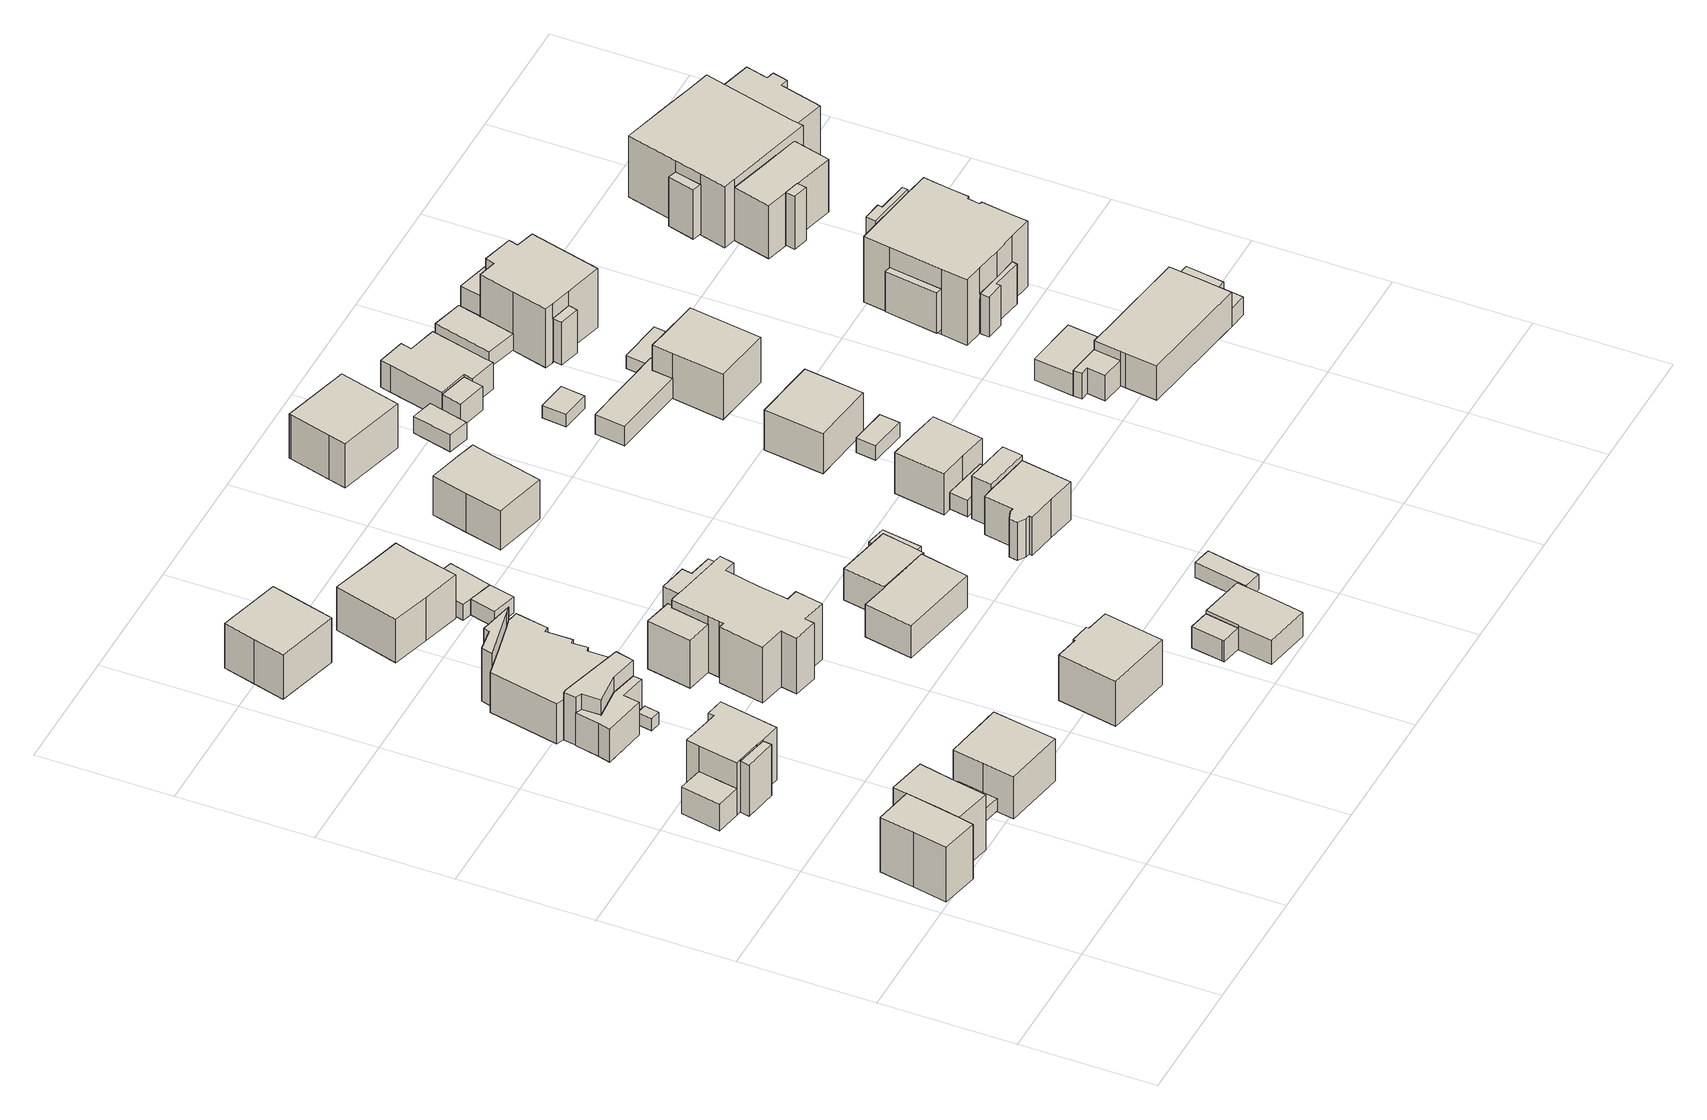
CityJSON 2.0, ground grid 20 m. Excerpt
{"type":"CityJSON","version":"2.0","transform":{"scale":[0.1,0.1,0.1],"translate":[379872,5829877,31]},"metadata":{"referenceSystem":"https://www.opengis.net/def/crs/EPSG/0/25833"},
"CityObjects":{
"building1":{"type":"Building","attributes":{"Gemeindeschluessel":"11000012","BezugspunktDach":"2200","function":"31001_1010","measuredHeight":10.85,"storeysAboveGround":1},"address":[{"country":"Germany","locality":"Berlin","thoroughfareNumber":"34A","thoroughfareName":"Hemmingstedter Weg"}],"geometry":[{"type":"Solid","lod":"1","boundaries":[[[[0,1,2,3,4,5,6]],[[7,8,9,10,11,12,13]],[[7,13,6,5]],[[8,7,5,4]],[[9,8,4,3]],[[10,9,3,2]],[[11,10,2,1]],[[12,11,1,0]],[[13,12,0,6]]]]}]},
"building2":{"type":"Building","attributes":{"Gemeindeschluessel":"11000012","BezugspunktDach":"2200","function":"31001_1010","measuredHeight":10.92,"storeysAboveGround":1},"address":[{"country":"Germany","locality":"Berlin","thoroughfareNumber":"34B","thoroughfareName":"Hemmingstedter Weg"}],"geometry":[{"type":"Solid","lod":"1","boundaries":[[[[14,15,16,17,18,1]],[[19,20,21,22,23,24]],[[19,24,1,18]],[[20,19,18,17]],[[21,20,17,16]],[[22,21,16,15]],[[23,22,15,14]],[[24,23,14,1]]]]}]},
"building3":{"type":"Building","attributes":{"Gemeindeschluessel":"11000012","function":"31001_1010"},"address":[{"country":"Germany","locality":"Berlin","thoroughfareNumber":"35 (1)","thoroughfareName":"Hemmingstedter Weg"}],"children":["building3-1","building3-2","building3-3"]},
"building3-1":{"type":"BuildingPart","attributes":{"BezugspunktDach":"2200","measuredHeight":11.19,"storeysAboveGround":2},"parents":["building3"],"geometry":[{"type":"MultiSurface","lod":"1","boundaries":[[[25,26,27,28,29,30,31,32,33,34,35]],[[36,37,38,39,40,41,42,43,44,45,46]],[[47,48,49,35,34]],[[37,36,34,33]],[[38,37,33,32]],[[39,38,32,31]],[[40,39,31,30]],[[41,40,30,29]],[[42,41,29,28]],[[43,42,28,27]],[[50,51,27,26]],[[43,52,43,44]],[[53,50,44,45,44,26,25]],[[46,45,25,35]],[[36,54,48,47]],[[54,55,46,49,48]],[[44,43,52,51,50]],[[45,44,50,53]]]}]},
"building3-2":{"type":"BuildingPart","attributes":{"BezugspunktDach":"2200","measuredHeight":5.73,"storeysAboveGround":2},"parents":["building3"],"geometry":[{"type":"Solid","lod":"1","boundaries":[[[[49,48,47,56,57]],[[58,36,54,46,59]],[[58,59,57,56]],[[36,58,56,47]],[[59,46,49,57]],[[54,36,47,48]],[[46,54,48,49]]]]}]},
"building3-3":{"type":"BuildingPart","attributes":{"BezugspunktDach":"2200","measuredHeight":8.56,"storeysAboveGround":2},"parents":["building3"],"geometry":[{"type":"MultiSurface","lod":"1","boundaries":[[[60,51,53,61]],[[45,43,62,63]],[[45,63,61,53]],[[62,43,51,60]],[[63,62,60,61]],[[43,44,50,51]],[[45,53,50,44]]]}]},
"building4":{"type":"Building","attributes":{"Gemeindeschluessel":"11000012","BezugspunktDach":"2200","function":"31001_2463","measuredHeight":2.17,"storeysAboveGround":1},"address":[{"country":"Germany","locality":"Berlin","thoroughfareNumber":"36A (1)","thoroughfareName":"Hemmingstedter Weg"}],"geometry":[{"type":"Solid","lod":"1","boundaries":[[[[64,65,66,67]],[[68,69,70,71]],[[68,71,67,66]],[[69,68,66,65]],[[70,69,65,64]],[[71,70,64,67]]]]}]},
"building5":{"type":"Building","attributes":{"Gemeindeschluessel":"11000012","BezugspunktDach":"2200","function":"31001_1010","measuredHeight":8,"storeysAboveGround":1},"address":[{"country":"Germany","locality":"Berlin","thoroughfareNumber":"36","thoroughfareName":"Hemmingstedter Weg"}],"geometry":[{"type":"Solid","lod":"1","boundaries":[[[[72,73,74,75,76,77]],[[78,79,80,81,82,83]],[[78,83,77,76]],[[79,78,76,75]],[[80,79,75,74]],[[81,80,74,73]],[[82,81,73,72]],[[83,82,72,77]]]]}]},
"building6":{"type":"Building","attributes":{"Gemeindeschluessel":"11000012","BezugspunktDach":"2200","function":"51009_1610","measuredHeight":5.49,"storeysAboveGround":0},"address":[{"country":"Germany","locality":"Berlin"}],"geometry":[{"type":"Solid","lod":"1","boundaries":[[[[84,85,86,87,88,89,90,91,92,93]],[[94,95,96,97,98,99,100,101,102,103]],[[94,103,93,92]],[[95,94,92,91]],[[96,95,91,90]],[[97,96,90,89]],[[98,97,89,88]],[[99,98,88,87]],[[100,99,87,86]],[[101,100,86,85]],[[102,101,85,84]],[[103,102,84,93]]]]}]},
"building7":{"type":"Building","attributes":{"Gemeindeschluessel":"11000012","BezugspunktDach":"2200","function":"31001_2000","measuredHeight":2.09,"storeysAboveGround":1},"address":[{"country":"Germany","locality":"Berlin","thoroughfareNumber":"35 (2)","thoroughfareName":"Hemmingstedter Weg"}],"geometry":[{"type":"Solid","lod":"1","boundaries":[[[[104,105,106,107]],[[108,109,110,111]],[[108,111,107,106]],[[109,108,106,105]],[[110,109,105,104]],[[111,110,104,107]]]]}]},
"building8":{"type":"Building","attributes":{"Gemeindeschluessel":"11000012","function":"31001_1010"},"address":[{"country":"Germany","locality":"Berlin","thoroughfareNumber":"35","thoroughfareName":"Hemmingstedter Weg"}],"children":["building8-1","building8-2","building8-3"]},
"building8-1":{"type":"BuildingPart","attributes":{"BezugspunktDach":"2200","measuredHeight":9.28,"storeysAboveGround":1},"parents":["building8"],"geometry":[{"type":"MultiSurface","lod":"1","boundaries":[[[112,113,114,115,116,117,118,119,120,121,122,123,124,125,126,127,128]],[[129,130,131,132,133,134,135,136,137,138,139,140,141,142,143,144,145]],[[129,145,128,127]],[[130,129,127,126]],[[132,146,147,132,124]],[[133,132,124,123]],[[134,133,123,122]],[[135,134,122,121]],[[136,135,121,120]],[[137,136,120,119]],[[138,137,119,118]],[[139,138,118,117]],[[140,139,117,116]],[[144,143,113,112]],[[145,144,112,128]],[[131,130,126,125]],[[124,132,147,148]],[[131,125,148,147,146]],[[141,140,116,115]],[[142,141,115,114,149]],[[143,142,114,113]]]}]},
"building8-2":{"type":"BuildingPart","attributes":{"BezugspunktDach":"2200","measuredHeight":8.99,"storeysAboveGround":1},"parents":["building8"],"geometry":[{"type":"MultiSurface","lod":"1","boundaries":[[[150,151,152,153,154,155]],[[156,157,158,132,147,130]],[[156,130,155,154]],[[157,156,154,153]],[[158,157,153,152]],[[132,158,152,151]],[[148,124,151,150]],[[159,126,125,148,147,150,155]],[[147,132,124,148]],[[130,160,131,125,126,159]],[[131,147,148,125]]]}]},
"building8-3":{"type":"BuildingPart","attributes":{"BezugspunktDach":"2200","measuredHeight":7.95,"storeysAboveGround":1},"parents":["building8"],"geometry":[{"type":"MultiSurface","lod":"1","boundaries":[[[161,162,163,164,165,166,167,168]],[[143,142,140,169,170,171,172,173]],[[143,173,168,167]],[[114,113,167,166]],[[174,116,115,114,142,166,165]],[[140,142,141]],[[169,140,165,164]],[[170,169,164,163]],[[171,170,163,162]],[[172,171,162,161]],[[173,172,161,168]],[[142,143,113,114]],[[140,141,115,116,174]],[[141,142,114,115]]]}]},
"building9":{"type":"Building","attributes":{"Gemeindeschluessel":"11000012","BezugspunktDach":"2200","function":"31001_1010","measuredHeight":10.32,"storeysAboveGround":2},"address":[{"country":"Germany","locality":"Berlin","thoroughfareNumber":"135A","thoroughfareName":"Heiligenseestraße"}],"geometry":[{"type":"Solid","lod":"1","boundaries":[[[[175,176,177,178,179,180]],[[181,182,183,184,185,186]],[[181,186,180,179]],[[182,181,179,178]],[[183,182,178,177]],[[184,183,177,176]],[[185,184,176,175]],[[186,185,175,180]]]]}]},
"building10":{"type":"Building","attributes":{"Gemeindeschluessel":"11000012","function":"31001_1010"},"address":[{"country":"Germany","locality":"Berlin","thoroughfareNumber":"37","thoroughfareName":"Hemmingstedter Weg"}],"children":["building10-1","building10-2","building10-3"]},
"building10-1":{"type":"BuildingPart","attributes":{"BezugspunktDach":"2200","measuredHeight":12.09,"storeysAboveGround":2},"parents":["building10"],"geometry":[{"type":"MultiSurface","lod":"1","boundaries":[[[187,188,189,190,191,192,193,194,195,196,197,198,199,200,201,202,203,204,205]],[[206,207,208,209,210,211,212,213,214,215,216,217,218,219,220,221,222,223,224]],[[206,224,205,204]],[[207,206,204,203]],[[208,207,203,202]],[[209,208,202,201]],[[225,226,209,201,200]],[[227,225,200,199]],[[212,211,199,198]],[[213,228,229,212,198,197]],[[214,213,197,196]],[[215,214,196,195]],[[216,215,195,194]],[[217,216,194,193]],[[218,217,193,192]],[[219,218,192,191]],[[220,219,191,190]],[[221,220,190,189]],[[222,221,189,188]],[[223,222,188,187]],[[224,223,187,205]],[[210,209,226,225]],[[211,210,225,227]],[[212,229,228,213]]]}]},
"building10-2":{"type":"BuildingPart","attributes":{"BezugspunktDach":"2200","measuredHeight":8.03,"storeysAboveGround":2},"parents":["building10"],"geometry":[{"type":"Solid","lod":"1","boundaries":[[[[228,230,231,232,233,229]],[[234,235,236,237,213,212]],[[234,212,229,233]],[[235,234,233,232]],[[236,235,232,231]],[[237,236,231,230]],[[213,237,230,228]],[[213,228,229,212]]]]}]},
"building10-3":{"type":"BuildingPart","attributes":{"BezugspunktDach":"2200","measuredHeight":8.03,"storeysAboveGround":2},"parents":["building10"],"geometry":[{"type":"Solid","lod":"1","boundaries":[[[[226,225,227,238,239,240]],[[241,242,211,210,209,243]],[[241,243,240,239]],[[242,241,239,238]],[[211,242,238,227]],[[243,209,226,240]],[[211,227,225,210]],[[209,210,225,226]]]]}]},
"building11":{"type":"Building","attributes":{"Gemeindeschluessel":"11000012","BezugspunktDach":"2200","function":"31001_1010","measuredHeight":8.64,"storeysAboveGround":2},"address":[{"country":"Germany","locality":"Berlin","thoroughfareNumber":"38","thoroughfareName":"Hemmingstedter Weg"}],"geometry":[{"type":"Solid","lod":"1","boundaries":[[[[244,245,246,247,248,249,250,251]],[[252,253,254,255,256,257,258,259]],[[252,259,251,250]],[[253,252,250,249]],[[254,253,249,248]],[[255,254,248,247]],[[256,255,247,246]],[[257,256,246,245]],[[258,257,245,244]],[[259,258,244,251]]]]}]},
"building12":{"type":"Building","attributes":{"Gemeindeschluessel":"11000012","function":"31001_1010"},"address":[{"country":"Germany","locality":"Berlin","thoroughfareNumber":"133","thoroughfareName":"Heiligenseestraße"}],"children":["building12-1","building12-2"]},
"building12-1":{"type":"BuildingPart","attributes":{"BezugspunktDach":"2200","measuredHeight":8.28,"storeysAboveGround":2},"parents":["building12"],"geometry":[{"type":"MultiSurface","lod":"1","boundaries":[[[260,261,262,263,264,265,266]],[[267,268,269,270,271,272,273]],[[267,273,266,265]],[[268,267,265,264]],[[269,268,264,263]],[[270,269,263,262]],[[274,275,262,261]],[[271,270,276,277]],[[272,271,261,260]],[[273,272,260,266]],[[277,276,275,274]]]}]},
"building12-2":{"type":"BuildingPart","attributes":{"BezugspunktDach":"2200","measuredHeight":2.72,"storeysAboveGround":2},"parents":["building12"],"geometry":[{"type":"Solid","lod":"1","boundaries":[[[[278,279,280,281,282,275,274,283]],[[277,276,284,285,286,287,288,289]],[[277,289,283,274]],[[284,276,275,282]],[[285,284,282,281]],[[286,285,281,280]],[[287,286,280,279]],[[288,287,279,278]],[[289,288,278,283]],[[277,274,275,276]]]]}]},
"building13":{"type":"Building","attributes":{"Gemeindeschluessel":"11000012","BezugspunktDach":"2200","function":"31001_2000","measuredHeight":2.71,"storeysAboveGround":1},"address":[{"country":"Germany","locality":"Berlin","thoroughfareNumber":"133 (1)","thoroughfareName":"Heiligenseestraße"}],"geometry":[{"type":"Solid","lod":"1","boundaries":[[[[290,279,278,291]],[[288,287,292,293]],[[288,293,291,278]],[[287,288,278,279]],[[292,287,279,290]],[[293,292,290,291]]]]}]},
"building14":{"type":"Building","attributes":{"Gemeindeschluessel":"11000012","function":"31001_1010"},"address":[{"country":"Germany","locality":"Berlin","thoroughfareNumber":"39","thoroughfareName":"Hemmingstedter Weg"}],"children":["building14-1","building14-2"]},
"building14-1":{"type":"BuildingPart","attributes":{"BezugspunktDach":"2200","measuredHeight":5.98,"storeysAboveGround":1},"parents":["building14"],"geometry":[{"type":"MultiSurface","lod":"1","boundaries":[[[294,295,296,297,298,299]],[[300,301,302,303,304,305]],[[300,305,299,298]],[[301,300,298,297]],[[302,301,297,296]],[[303,302,306,307,308,296,295],[306,303,309,307]],[[304,303,295,294]],[[305,304,294,299]],[[309,303,306,307]],[[308,307,306,302]]]}]},
"building14-2":{"type":"BuildingPart","attributes":{"BezugspunktDach":"2200","measuredHeight":6.1,"storeysAboveGround":1},"parents":["building14"],"geometry":[{"type":"Solid","lod":"1","boundaries":[[[[307,309,310,311,312,313,314,308]],[[315,316,317,318,319,303,306,302]],[[315,302,308,314]],[[316,315,314,313]],[[317,316,313,312]],[[318,317,312,311]],[[319,318,311,310]],[[303,319,310,309]],[[306,303,309,307]],[[306,307,308,302]]]]}]},
"building15":{"type":"Building","attributes":{"Gemeindeschluessel":"11000012","function":"31001_1010"},"address":[{"country":"Germany","locality":"Berlin","thoroughfareNumber":"40","thoroughfareName":"Hemmingstedter Weg"}],"children":["building15-1","building15-2"]},
"building15-1":{"type":"BuildingPart","attributes":{"BezugspunktDach":"2200","measuredHeight":4.67,"storeysAboveGround":1},"parents":["building15"],"geometry":[{"type":"MultiSurface","lod":"1","boundaries":[[[320,321,322,323,324,325,326]],[[327,328,329,330,331,332,333]],[[327,333,326,325]],[[328,327,325,324]],[[329,334,335,324,323]],[[330,329,323,322]],[[331,330,322,321]],[[332,331,321,320]],[[333,332,320,326]],[[328,336,335,334,329,337]]]}]},
"building15-2":{"type":"BuildingPart","attributes":{"BezugspunktDach":"2200","measuredHeight":3.64,"storeysAboveGround":1},"parents":["building15"],"geometry":[{"type":"Solid","lod":"1","boundaries":[[[[335,334,338,339,340]],[[341,342,329,328,343]],[[341,343,340,339]],[[342,341,339,338]],[[329,342,338,334]],[[343,328,335,340]],[[329,334,335,328]]]]}]},
"building16":{"type":"Building","attributes":{"Gemeindeschluessel":"11000012","BezugspunktDach":"2200","function":"31001_2463","measuredHeight":2.66,"storeysAboveGround":1},"address":[{"country":"Germany","locality":"Berlin","thoroughfareNumber":"39 (1)","thoroughfareName":"Hemmingstedter Weg"}],"geometry":[{"type":"Solid","lod":"1","boundaries":[[[[344,345,346,347,348]],[[349,350,351,352,353]],[[349,353,348,347]],[[350,349,347,346]],[[351,350,346,345]],[[352,351,345,344]],[[353,352,344,348]]]]}]},
"building17":{"type":"Building","attributes":{"Gemeindeschluessel":"11000012","BezugspunktDach":"2200","function":"31001_1010","measuredHeight":8.15,"storeysAboveGround":1},"address":[{"country":"Germany","locality":"Berlin","thoroughfareNumber":"131A","thoroughfareName":"Heiligenseestraße"}],"geometry":[{"type":"Solid","lod":"1","boundaries":[[[[354,355,356,357,358,359,360,361]],[[362,363,364,365,366,367,368,369]],[[362,369,361,360]],[[363,362,360,359]],[[364,363,359,358]],[[365,364,358,357]],[[366,365,357,356]],[[367,366,356,355]],[[368,367,355,354]],[[369,368,354,361]]]]}]},
"building18":{"type":"Building","attributes":{"Gemeindeschluessel":"11000012","BezugspunktDach":"2200","function":"31001_2463","measuredHeight":2.44,"storeysAboveGround":1},"address":[{"country":"Germany","locality":"Berlin","thoroughfareNumber":"40 (1)","thoroughfareName":"Hemmingstedter Weg"}],"geometry":[{"type":"Solid","lod":"1","boundaries":[[[[370,371,372,373]],[[374,375,376,377]],[[374,377,373,372]],[[375,374,372,371]],[[376,375,371,370]],[[377,376,370,373]]]]}]},
"building19":{"type":"Building","attributes":{"Gemeindeschluessel":"11000012","BezugspunktDach":"2200","function":"31001_1010","measuredHeight":9.42,"storeysAboveGround":1},"address":[{"country":"Germany","locality":"Berlin","thoroughfareNumber":"1","thoroughfareName":"Norddorfer Pfad"}],"geometry":[{"type":"Solid","lod":"1","boundaries":[[[[378,379,380,381,382,383,384,385,386,387,388,389,390]],[[391,392,393,394,395,396,397,398,399,400,401,402,403]],[[391,403,390,389]],[[392,391,389,388]],[[393,392,388,387]],[[394,393,387,386]],[[395,394,386,385]],[[396,395,385,384]],[[397,396,384,383]],[[398,397,383,382]],[[399,398,382,381]],[[400,399,381,380]],[[401,400,380,379]],[[402,401,379,378]],[[403,402,378,390]]]]}]},
"building20":{"type":"Building","attributes":{"Gemeindeschluessel":"11000012","BezugspunktDach":"2200","function":"31001_1010","measuredHeight":7.42,"storeysAboveGround":2},"address":[{"country":"Germany","locality":"Berlin","thoroughfareNumber":"131","thoroughfareName":"Heiligenseestraße"}],"geometry":[{"type":"Solid","lod":"1","boundaries":[[[[404,405,406,407,408,409]],[[410,411,412,413,414,415]],[[410,415,409,408]],[[411,410,408,407]],[[412,411,407,406]],[[413,412,406,405]],[[414,413,405,404]],[[415,414,404,409]]]]}]},
"building21":{"type":"Building","attributes":{"Gemeindeschluessel":"11000012","BezugspunktDach":"2200","function":"31001_2463","measuredHeight":9.34,"storeysAboveGround":1},"address":[{"country":"Germany","locality":"Berlin","thoroughfareNumber":"1 (1)","thoroughfareName":"Norddorfer Pfad"}],"geometry":[{"type":"Solid","lod":"1","boundaries":[[[[416,417,418,419,420]],[[421,422,423,424,425]],[[421,425,420,419]],[[422,421,419,418]],[[423,422,418,417]],[[424,423,417,416]],[[425,424,416,420]]]]}]},
"building22":{"type":"Building","attributes":{"Gemeindeschluessel":"11000012","BezugspunktDach":"2200","function":"31001_2463","measuredHeight":2.76,"storeysAboveGround":1},"address":[{"country":"Germany","locality":"Berlin","thoroughfareNumber":"1A (1)","thoroughfareName":"Norddorfer Pfad"}],"geometry":[{"type":"Solid","lod":"1","boundaries":[[[[426,427,428,429]],[[430,431,432,433]],[[430,433,429,428]],[[431,430,428,427]],[[432,431,427,426]],[[433,432,426,429]]]]}]},
"building23":{"type":"Building","attributes":{"Gemeindeschluessel":"11000012","BezugspunktDach":"2200","function":"31001_1010","measuredHeight":9.04,"storeysAboveGround":1},"address":[{"country":"Germany","locality":"Berlin","thoroughfareNumber":"1A","thoroughfareName":"Norddorfer Pfad"}],"geometry":[{"type":"Solid","lod":"1","boundaries":[[[[434,435,436,437,438,439]],[[440,441,442,443,444,445]],[[440,445,439,438]],[[441,440,438,437]],[[442,441,437,436]],[[443,442,436,435]],[[444,443,435,434]],[[445,444,434,439]]]]}]},
"building24":{"type":"Building","attributes":{"Gemeindeschluessel":"11000012","BezugspunktDach":"2200","function":"31001_2463","measuredHeight":2.81,"storeysAboveGround":1},"address":[{"country":"Germany","locality":"Berlin","thoroughfareNumber":"129 (1)","thoroughfareName":"Heiligenseestraße"}],"geometry":[{"type":"Solid","lod":"1","boundaries":[[[[446,447,448,449]],[[450,451,452,453]],[[450,453,449,448]],[[451,450,448,447]],[[452,451,447,446]],[[453,452,446,449]]]]}]},
"building25":{"type":"Building","attributes":{"Gemeindeschluessel":"11000012","BezugspunktDach":"2200","function":"51009_1610","measuredHeight":3.97,"storeysAboveGround":0},"address":[{"country":"Germany","locality":"Berlin"}],"geometry":[{"type":"Solid","lod":"1","boundaries":[[[[454,455,456,457,458]],[[459,460,461,462,463]],[[459,463,458,457]],[[460,459,457,456]],[[461,460,456,455]],[[462,461,455,454]],[[463,462,454,458]]]]}]},
"building26":{"type":"Building","attributes":{"Gemeindeschluessel":"11000012","BezugspunktDach":"2200","function":"31001_1010","measuredHeight":8.93,"storeysAboveGround":2},"address":[{"country":"Germany","locality":"Berlin","thoroughfareNumber":"3","thoroughfareName":"Norddorfer Pfad"}],"geometry":[{"type":"Solid","lod":"1","boundaries":[[[[464,465,466,467,468]],[[469,470,471,472,473]],[[469,473,468,467]],[[470,469,467,466]],[[471,470,466,465]],[[472,471,465,464]],[[473,472,464,468]]]]}]},
"building27":{"type":"Building","attributes":{"Gemeindeschluessel":"11000012","BezugspunktDach":"2200","function":"31001_2463","measuredHeight":2.43,"storeysAboveGround":1},"address":[{"country":"Germany","locality":"Berlin","thoroughfareNumber":"3 (1)","thoroughfareName":"Norddorfer Pfad"}],"geometry":[{"type":"Solid","lod":"1","boundaries":[[[[474,475,476,477]],[[478,479,480,481]],[[478,481,477,476]],[[479,478,476,475]],[[480,479,475,474]],[[481,480,474,477]]]]}]},
"building28":{"type":"Building","attributes":{"Gemeindeschluessel":"11000012","BezugspunktDach":"2200","function":"31001_2723","measuredHeight":2.16,"storeysAboveGround":1},"address":[{"country":"Germany","locality":"Berlin","thoroughfareNumber":"129 (2)","thoroughfareName":"Heiligenseestraße"}],"geometry":[{"type":"Solid","lod":"1","boundaries":[[[[482,483,484,485]],[[486,487,488,489]],[[486,489,485,484]],[[487,486,484,483]],[[488,487,483,482]],[[489,488,482,485]]]]}]},
"building29":{"type":"Building","attributes":{"Gemeindeschluessel":"11000012","BezugspunktDach":"2200","function":"31001_1010","measuredHeight":5.14,"storeysAboveGround":1},"address":[{"country":"Germany","locality":"Berlin","thoroughfareNumber":"129","thoroughfareName":"Heiligenseestraße"}],"geometry":[{"type":"Solid","lod":"1","boundaries":[[[[490,491,492,493,494,495,496,497,498,499]],[[500,501,502,503,504,505,506,507,508,509]],[[500,509,499,498]],[[501,500,498,497]],[[502,501,497,496]],[[503,502,496,495]],[[504,503,495,494]],[[505,504,494,493]],[[506,505,493,492]],[[507,506,492,491]],[[508,507,491,490]],[[509,508,490,499]]]]}]},
"building30":{"type":"Building","attributes":{"Gemeindeschluessel":"11000012","function":"31001_1010"},"address":[{"country":"Germany","locality":"Berlin","thoroughfareNumber":"5","thoroughfareName":"Norddorfer Pfad"}],"children":["building30-1","building30-2"]},
"building30-1":{"type":"BuildingPart","attributes":{"BezugspunktDach":"2200","measuredHeight":7.61,"storeysAboveGround":2},"parents":["building30"],"geometry":[{"type":"MultiSurface","lod":"1","boundaries":[[[510,511,512,513,514,515,516]],[[517,518,519,520,521,522,523]],[[517,523,516,515]],[[524,525,515,514]],[[518,517,526,527]],[[528,524,527,529,530,519,518,514,513]],[[520,519,513,512]],[[521,520,512,511]],[[522,521,511,510]],[[523,522,510,516]],[[527,526,525,524]],[[530,529,527,524,528]]]}]},
"building30-2":{"type":"BuildingPart","attributes":{"BezugspunktDach":"2200","measuredHeight":3.24,"storeysAboveGround":2},"parents":["building30"],"geometry":[{"type":"MultiSurface","lod":"1","boundaries":[[[525,524,528,531,532,533]],[[534,535,529,527,526,536]],[[534,536,533,532]],[[535,534,532,531]],[[529,535,531,528]],[[536,526,525,533]],[[529,537,528,524,527]],[[526,527,538,524,525]]]}]},
"building31":{"type":"Building","attributes":{"Gemeindeschluessel":"11000012","BezugspunktDach":"2200","function":"31001_2000","measuredHeight":2.21,"storeysAboveGround":1},"address":[{"country":"Germany","locality":"Berlin","thoroughfareNumber":"5 (1)","thoroughfareName":"Norddorfer Pfad"}],"geometry":[{"type":"Solid","lod":"1","boundaries":[[[[539,540,541,542,543]],[[544,545,546,520,519]],[[544,519,543,542]],[[545,544,542,541]],[[546,545,541,540]],[[520,546,540,539]],[[519,520,539,543]]]]}]},
"building32":{"type":"Building","attributes":{"Gemeindeschluessel":"11000012","BezugspunktDach":"2200","function":"31001_2463","measuredHeight":2.67,"storeysAboveGround":1},"address":[{"country":"Germany","locality":"Berlin","thoroughfareNumber":"127 (1)","thoroughfareName":"Heiligenseestraße"}],"geometry":[{"type":"Solid","lod":"1","boundaries":[[[[547,548,549,550,551]],[[552,553,554,555,556]],[[552,556,551,550]],[[553,552,550,549]],[[554,553,549,548]],[[555,554,548,547]],[[556,555,547,551]]]]}]},
"building33":{"type":"Building","attributes":{"Gemeindeschluessel":"11000012","function":"31001_1010"},"address":[{"country":"Germany","locality":"Berlin","thoroughfareNumber":"127","thoroughfareName":"Heiligenseestraße"}],"children":["building33-1","building33-2"]},
"building33-1":{"type":"BuildingPart","attributes":{"BezugspunktDach":"2200","measuredHeight":11.45,"storeysAboveGround":2},"parents":["building33"],"geometry":[{"type":"MultiSurface","lod":"1","boundaries":[[[557,558,559,560,561,562,563,564,565,566,567]],[[568,569,570,571,572,573,574,575,576,577,578]],[[568,578,567,566]],[[569,568,566,565]],[[570,569,565,564]],[[571,570,564,563]],[[572,571,563,562]],[[573,572,562,561]],[[574,573,561,560]],[[575,574,560,559]],[[576,575,559,558]],[[579,580,558,557]],[[577,576,581,582]],[[578,577,557,567]],[[582,581,580,579]]]}]},
"building33-2":{"type":"BuildingPart","attributes":{"BezugspunktDach":"2200","measuredHeight":7.2,"storeysAboveGround":2},"parents":["building33"],"geometry":[{"type":"MultiSurface","lod":"1","boundaries":[[[583,580,579,584]],[[582,581,585,586]],[[582,586,584,579]],[[585,581,580,583]],[[586,585,583,584]],[[587,581,582,579,580]]]}]},
"building34":{"type":"Building","attributes":{"Gemeindeschluessel":"11000012","BezugspunktDach":"2200","function":"51009_1610","measuredHeight":3.38,"storeysAboveGround":0},"address":[{"country":"Germany","locality":"Berlin"}],"geometry":[{"type":"Solid","lod":"1","boundaries":[[[[588,589,590,591,592,593]],[[594,595,596,597,598,599]],[[594,599,593,592]],[[595,594,592,591]],[[596,595,591,590]],[[597,596,590,589]],[[598,597,589,588]],[[599,598,588,593]]]]}]},
"building35":{"type":"Building","attributes":{"Gemeindeschluessel":"11000012","function":"31001_1130"},"address":[{"country":"Germany","locality":"Berlin","thoroughfareNumber":"2","thoroughfareName":"Norddorfer Pfad"}],"children":["building35-1","building35-2","building35-3"]},
"building35-1":{"type":"BuildingPart","attributes":{"BezugspunktDach":"2200","measuredHeight":7.35,"storeysAboveGround":1},"parents":["building35"],"geometry":[{"type":"MultiSurface","lod":"1","boundaries":[[[600,601,602,603,604,605,606,607]],[[608,609,610,611,612,613,614,615]],[[608,615,607,606]],[[609,608,606,605]],[[610,616,617,605,604]],[[611,618,619,604,603]],[[612,611,603,602]],[[613,612,602,601]],[[614,613,601,600]],[[615,614,600,607]],[[609,617,616,610]],[[610,619,618,611,620]]]}]},
"building35-2":{"type":"BuildingPart","attributes":{"BezugspunktDach":"2200","measuredHeight":4.32,"storeysAboveGround":1},"parents":["building35"],"geometry":[{"type":"Solid","lod":"1","boundaries":[[[[621,622,617,616,623,624]],[[625,610,609,626,627,628]],[[625,628,624,623]],[[610,619,629,625,623,616]],[[626,609,617,622]],[[627,626,622,621]],[[628,627,621,624]],[[625,629,619,610]],[[609,610,616,617]]]]}]},
"building35-3":{"type":"BuildingPart","attributes":{"BezugspunktDach":"2200","measuredHeight":3.57,"storeysAboveGround":1},"parents":["building35"],"geometry":[{"type":"MultiSurface","lod":"1","boundaries":[[[618,630,631,629]],[[632,633,611,625]],[[632,625,629,631]],[[633,632,631,630]],[[611,633,630,618]],[[618,619,610,611]],[[625,610,619,629]]]}]},
"building36":{"type":"Building","attributes":{"Gemeindeschluessel":"11000012","function":"31001_1010"},"address":[{"country":"Germany","locality":"Berlin","thoroughfareNumber":"6","thoroughfareName":"Norddorfer Pfad"}],"children":["building36-1","building36-2","building36-3","building36-4","building36-5","building36-6"]},
"building36-1":{"type":"BuildingPart","attributes":{"BezugspunktDach":"2200","measuredHeight":13.69,"storeysAboveGround":3},"parents":["building36"],"geometry":[{"type":"MultiSurface","lod":"1","boundaries":[[[634,635,636,637,638,639,640,641,642,643,644,645,646,647,648,649,650,651,652,653]],[[654,655,656,657,658,659,660,661,662,663,664,665,666,667,668,669,670,671,672,673]],[[654,673,653,652]],[[655,654,674,675,676,677,678,652,651]],[[656,655,651,650]],[[657,656,650,649]],[[658,657,679,680,681]],[[659,658,648,681,682]],[[660,659,647,646]],[[661,660,646,645]],[[683,684,645,644]],[[662,661,685,686]],[[663,662,644,643]],[[664,663,643,642]],[[665,664,642,641]],[[666,665,641,640]],[[667,666,640,639]],[[668,667,687,688,689,690,639,638]],[[669,668,638,637]],[[670,669,637,636]],[[691,692,693,636,635]],[[694,691,671,672,695,672,671,635,634]],[[673,672,634,653]],[[678,677,676,675,674]],[[681,680,679,649,648]],[[682,681,648,647,696]],[[686,685,684,683]],[[690,689,688,687]],[[671,670,693,692,691]],[[695,672,671,691,694]]]}]},
"building36-2":{"type":"BuildingPart","attributes":{"BezugspunktDach":"2200","measuredHeight":6.75,"storeysAboveGround":3},"parents":["building36"],"geometry":[{"type":"MultiSurface","lod":"1","boundaries":[[[697,698,699,692,694,700]],[[672,670,701,702,703,704]],[[672,704,700,694]],[[701,670,692,699]],[[702,701,699,698]],[[703,702,698,697]],[[704,703,697,700]],[[670,671,691,692]],[[672,694,691,671]]]}]},
"building36-3":{"type":"BuildingPart","attributes":{"BezugspunktDach":"2200","measuredHeight":6.31,"storeysAboveGround":3},"parents":["building36"],"geometry":[{"type":"Solid","lod":"1","boundaries":[[[[705,706,684,683]],[[685,707,708,686]],[[707,685,684,706]],[[708,707,706,705]],[[686,708,705,683]],[[686,683,684,685]]]]}]},
"building36-4":{"type":"BuildingPart","attributes":{"BezugspunktDach":"2200","measuredHeight":6.83,"storeysAboveGround":3},"parents":["building36"],"geometry":[{"type":"Solid","lod":"1","boundaries":[[[[677,676,709,710]],[[711,675,674,712]],[[711,712,710,709]],[[675,711,709,676]],[[712,674,677,710]],[[674,675,676,677]]]]}]},
"building36-5":{"type":"BuildingPart","attributes":{"BezugspunktDach":"2200","measuredHeight":6.36,"storeysAboveGround":3},"parents":["building36"],"geometry":[{"type":"Solid","lod":"1","boundaries":[[[[713,714,690,689]],[[687,715,716,688]],[[715,687,690,714]],[[716,715,714,713]],[[688,716,713,689]],[[687,688,689,690]]]]}]},
"building36-6":{"type":"BuildingPart","attributes":{"BezugspunktDach":"2200","measuredHeight":10.75,"storeysAboveGround":3},"parents":["building36"],"geometry":[{"type":"MultiSurface","lod":"1","boundaries":[[[717,718,719,720,721,722]],[[723,724,725,726,682,680]],[[723,680,722,721]],[[724,723,721,720]],[[725,724,720,719]],[[726,725,719,718]],[[682,726,718,717]],[[649,648,647,717,722]],[[680,681,648,649]],[[681,682,647,648]]]}]},
"building37":{"type":"Building","attributes":{"Gemeindeschluessel":"11000012","BezugspunktDach":"2200","function":"31001_2142","measuredHeight":3,"storeysAboveGround":1},"address":[{"country":"Germany","locality":"Berlin","thoroughfareNumber":"2 (2)","thoroughfareName":"Norddorfer Pfad"}],"geometry":[{"type":"Solid","lod":"1","boundaries":[[[[727,728,729,730,731,732]],[[612,733,734,735,736,614]],[[612,614,732,731]],[[733,612,731,730]],[[734,733,730,729]],[[735,734,729,728]],[[736,735,728,727]],[[614,736,727,732]]]]}]},
"building38":{"type":"Building","attributes":{"Gemeindeschluessel":"11000012","function":"31001_1010"},"address":[{"country":"Germany","locality":"Berlin","thoroughfareNumber":"8","thoroughfareName":"Norddorfer Pfad"}],"children":["building38-1","building38-2","building38-3","building38-4","building38-5","building38-6"]},
"building38-1":{"type":"BuildingPart","attributes":{"BezugspunktDach":"2200","measuredHeight":11.75,"storeysAboveGround":3},"parents":["building38"],"geometry":[{"type":"MultiSurface","lod":"1","boundaries":[[[737,738,739,740,741,742,743,744,745,746,747]],[[748,749,750,751,752,753,754,755,756,757,758]],[[748,758,747,746]],[[759,760,746,745]],[[749,748,761,762]],[[750,749,745,744]],[[751,750,744,743]],[[763,764,743,742]],[[753,752,742,741]],[[754,753,741,740]],[[755,765,766,767,740,739]],[[756,755,739,738]],[[768,769,770,771,756,738,737]],[[758,757,737,747]],[[762,761,760,759]],[[752,751,764,763]],[[772,766,765,755]],[[754,767,766,772]],[[757,773,774,769,768]],[[774,771,770,769]]]}]},
"building38-2":{"type":"BuildingPart","attributes":{"BezugspunktDach":"2200","measuredHeight":10.8,"storeysAboveGround":3},"parents":["building38"],"geometry":[{"type":"Solid","lod":"1","boundaries":[[[[775,776,777,778,779,780,781,767,766,765]],[[772,754,782,783,784,785,786,787,788,755]],[[782,754,767,781]],[[783,782,781,780]],[[784,783,780,779]],[[785,784,779,778]],[[786,785,778,777]],[[787,786,777,776]],[[788,787,776,775]],[[755,788,775,765]],[[772,755,765,766]],[[754,772,766,767]]]]}]},
"building38-3":{"type":"BuildingPart","attributes":{"BezugspunktDach":"2200","measuredHeight":8.88,"storeysAboveGround":3},"parents":["building38"],"geometry":[{"type":"MultiSurface","lod":"1","boundaries":[[[789,790,791,792]],[[793,794,795,796]],[[793,796,792,791]],[[797,798,791,790]],[[795,794,790,789]],[[796,795,789,792]],[[794,793,799,798,797]]]}]},
"building38-4":{"type":"BuildingPart","attributes":{"BezugspunktDach":"2200","measuredHeight":8.39,"storeysAboveGround":3},"parents":["building38"],"geometry":[{"type":"Solid","lod":"1","boundaries":[[[[763,800,801,764]],[[802,803,752,751]],[[802,751,764,801]],[[803,802,801,800]],[[752,803,800,763]],[[751,752,763,764]]]]}]},
"building38-5":{"type":"BuildingPart","attributes":{"BezugspunktDach":"2200","measuredHeight":8.36,"storeysAboveGround":3},"parents":["building38"],"geometry":[{"type":"MultiSurface","lod":"1","boundaries":[[[760,759,804,805]],[[806,762,761,807]],[[806,807,805,804]],[[762,806,804,759]],[[807,761,760,805]],[[762,808,759,760,761]]]}]},
"building38-6":{"type":"BuildingPart","attributes":{"BezugspunktDach":"2200","measuredHeight":10.96,"storeysAboveGround":3},"parents":["building38"],"geometry":[{"type":"MultiSurface","lod":"1","boundaries":[[[798,797,809,810,770,769,768,811]],[[757,774,771,812,813,814,815,816]],[[757,816,811,768]],[[812,771,770,810]],[[813,812,810,809]],[[814,813,809,797]],[[815,814,797,794,793]],[[816,815,798,811]],[[774,757,768,769]],[[771,774,769,770]],[[793,794,797,798]]]}]}
},
"vertices":[
[66,185,114],[71,207,114],[77,237,114],[87,289,114],[29,300,114],[19,248,114],[9,197,114],[19,248,22],[29,300,22],[87,289,22],[77,237,22],[71,207,22],[66,185,22],[9,197,22],
[127,195,114],[137,247,114],[148,298,114],[91,310,114],[81,258,114],[81,258,21],[91,310,21],[148,298,21],[137,247,21],[127,195,21],[71,207,21],
[63,515,110],[99,508,110],[112,505,110],[142,499,110],[159,587,110],[131,592,110],[130,583,110],[114,586,110],[71,595,110],[67,575,110],[56,516,110],[67,575,22],[71,595,22],[114,586,22],[130,583,22],[131,592,22],[159,587,22],[142,499,22],[112,505,22],[99,508,22],[63,515,22],[56,516,22],[67,575,67],[61,546,67],[56,516,67],[99,508,108],[112,505,108],[112,505,65],[63,515,108],[61,546,22],[61,543,22],
[29,583,67],[17,523,67],[29,583,22],[17,523,22],
[110,492,108],[60,501,108],[110,492,22],[60,501,22],
[204,214,43],[214,274,43],[180,280,43],[168,221,43],[180,280,22],[214,274,22],[204,214,22],[168,221,22],
[291,171,92],[299,219,92],[307,266,92],[216,282,92],[207,235,92],[199,188,92],[207,235,21],[216,282,21],[307,266,21],[299,219,21],[291,171,21],[199,188,21],
[149,698,78],[153,722,78],[192,714,78],[194,727,78],[153,736,78],[105,732,78],[105,760,78],[95,764,78],[88,728,78],[83,710,78],[88,728,23],[95,764,23],[105,760,23],[105,732,23],[153,736,23],[194,727,23],[192,714,23],[153,722,23],[149,698,23],[83,710,23],
[177,683,45],[181,705,45],[165,708,45],[161,686,45],[165,708,25],[181,705,25],[177,683,25],[161,686,25],
[98,783,91],[98,782,91],[104,782,91],[144,771,91],[201,755,91],[201,796,91],[208,798,91],[207,821,91],[214,822,91],[214,862,91],[222,862,91],[231,911,91],[214,914,91],[155,901,91],[120,894,91],[109,892,91],[87,787,91],[109,892,24],[120,894,24],[155,901,24],[214,914,24],[231,911,24],[222,862,24],[214,862,24],[214,822,24],[207,821,24],[208,798,24],[201,796,24],[201,755,24],[144,771,24],[104,782,24],[98,782,24],[98,783,24],[87,787,24],[186,908,24],[202,911,24],[202,911,91],[104,782,40],
[202,911,114],[214,914,114],[161,925,114],[159,916,114],[125,911,114],[120,894,114],[125,911,24],[159,916,24],[161,925,24],[120,894,47],[121,894,24],
[105,760,104],[105,732,104],[153,736,104],[194,727,104],[201,755,104],[104,782,104],[98,782,104],[95,764,104],[194,727,24],[153,736,24],[105,732,24],[105,760,24],[95,764,24],[201,755,58],
[114,1120,100],[127,1168,100],[140,1215,100],[46,1241,100],[33,1193,100],[20,1146,100],[33,1193,25],[46,1241,25],[140,1215,25],[127,1168,25],[114,1120,25],[20,1146,25],
[315,572,116],[310,548,116],[347,540,116],[350,555,116],[387,547,116],[395,588,116],[377,591,116],[385,636,116],[396,688,116],[414,685,116],[419,707,116],[340,722,116],[317,727,116],[313,727,116],[302,670,116],[299,653,116],[298,646,116],[289,648,116],[275,580,116],[289,648,22],[298,646,22],[299,653,22],[302,670,22],[313,727,22],[317,727,22],[340,722,22],[419,707,22],[414,685,22],[396,688,22],[385,636,22],[377,591,22],[395,588,22],[387,547,22],[350,555,22],[347,540,22],[310,548,22],[315,572,22],[275,580,22],[313,727,103],[302,670,103],[317,727,103],[419,707,103],[340,722,103],
[422,725,103],[386,732,103],[389,747,103],[347,755,103],[347,755,22],[389,747,22],[386,732,22],[422,725,22],
[318,735,103],[276,744,103],[263,678,103],[276,744,22],[318,735,22],[263,678,22],
[527,127,95],[544,216,95],[509,223,95],[509,227,95],[480,232,95],[479,229,95],[443,236,95],[426,147,95],[443,236,19],[479,229,19],[480,232,19],[509,227,19],[509,223,19],[544,216,19],[527,127,19],[426,147,19],
[207,1028,96],[264,1012,96],[283,1086,96],[290,1109,96],[234,1125,96],[178,1142,96],[150,1045,96],[178,1142,23],[234,1125,23],[290,1109,23],[283,1086,23],[264,1012,23],[207,1028,23],[150,1045,23],[264,1012,53],[283,1086,53],[283,1086,26],[264,1012,26],
[275,996,53],[311,985,53],[329,1049,53],[290,1060,53],[297,1082,53],[261,1000,53],[297,1082,26],[290,1060,26],[329,1049,26],[311,985,26],[275,996,26],[261,1000,26],
[302,947,53],[265,957,53],[302,947,26],[265,957,26],
[561,420,75],[576,492,75],[497,508,75],[497,507,75],[453,516,75],[439,444,75],[453,516,21],[497,507,21],[497,508,21],[576,492,21],[561,420,21],[439,444,21],[539,499,21],[539,499,74],[497,508,74],[576,492,74],
[581,491,74],[587,518,74],[587,519,74],[594,555,74],[509,572,74],[509,572,21],[594,555,21],[587,519,21],[587,518,21],[581,491,21],
[690,2,61],[700,53,61],[709,104,61],[641,117,61],[632,67,61],[631,66,61],[622,15,61],[631,66,20],[632,67,20],[641,117,20],[709,104,20],[700,53,20],[690,2,20],[622,15,20],[641,117,56],[632,67,56],[632,67,47],[641,116,20],
[610,123,56],[602,76,56],[601,73,56],[602,76,20],[610,123,20],[601,73,20],
[619,512,48],[629,572,48],[599,578,48],[594,555,48],[587,519,48],[594,555,22],[599,578,22],[629,572,22],[619,512,22],[587,519,22],
[490,996,90],[504,1050,90],[509,1071,90],[518,1104,90],[494,1111,90],[440,1125,90],[426,1071,90],[412,1016,90],[426,1071,24],[440,1125,24],[494,1111,24],[518,1104,24],[509,1071,24],[504,1050,24],[490,996,24],[412,1016,24],
[754,94,44],[770,173,44],[742,179,44],[726,99,44],[742,179,19],[770,173,19],[754,94,19],[726,99,19],
[687,394,84],[694,393,84],[693,388,84],[736,381,84],[779,373,84],[792,448,84],[749,455,84],[722,460,84],[706,462,84],[698,418,84],[692,419,84],[678,414,84],[676,402,84],[678,414,20],[692,419,20],[698,418,20],[706,462,20],[722,460,20],[749,455,20],[792,448,20],[779,373,20],[736,381,20],[693,388,20],[694,393,20],[687,394,20],[676,402,20],
[544,1223,98],[569,1314,98],[467,1342,98],[466,1339,98],[449,1277,98],[442,1251,98],[449,1277,24],[466,1339,24],[467,1342,24],[569,1314,24],[544,1223,24],[442,1251,24],
[792,448,93],[797,478,93],[762,484,93],[727,490,93],[722,460,93],[727,490,21],[762,484,21],[797,478,21],[792,448,21],[722,460,21],
[797,484,49],[801,512,49],[733,524,49],[728,496,49],[733,524,21],[801,512,21],[797,484,21],[728,496,21],
[763,519,89],[806,511,89],[819,587,89],[776,595,89],[733,602,89],[720,526,89],[733,602,20],[776,595,20],[819,587,20],[806,511,20],[763,519,20],[720,526,20],
[597,1149,52],[613,1208,52],[580,1217,52],[565,1158,52],[580,1217,24],[613,1208,24],[597,1149,24],[565,1158,24],
[658,1154,65],[662,1170,65],[665,1184,65],[621,1195,65],[613,1165,65],[621,1195,25],[665,1184,25],[662,1170,25],[658,1154,25],[613,1165,25],
[825,689,89],[831,733,89],[837,778,89],[740,791,89],[728,702,89],[740,791,22],[837,778,22],[831,733,22],[825,689,22],[728,702,22],
[837,643,46],[841,673,46],[785,681,46],[781,651,46],[785,681,22],[841,673,22],[837,643,22],[781,651,22],
[717,1036,45],[722,1072,45],[677,1078,45],[673,1042,45],[677,1078,24],[722,1072,24],[717,1036,24],[673,1042,24],
[665,1184,69],[662,1170,69],[703,1160,69],[706,1174,69],[727,1257,69],[684,1268,69],[688,1284,69],[646,1294,69],[642,1278,69],[621,1195,69],[642,1278,24],[646,1294,24],[688,1284,24],[684,1268,24],[727,1257,24],[706,1174,24],[703,1160,24],[662,1170,24],[665,1184,24],[621,1195,24],
[862,852,98],[878,960,98],[875,960,98],[807,970,98],[789,973,98],[785,942,98],[773,865,98],[785,942,22],[789,973,22],[807,970,22],[875,960,22],[878,960,22],[862,852,22],[773,865,22],[789,973,56],[785,942,56],[785,942,23],[789,973,23],[807,970,56],[807,970,23],[807,970,40],
[810,985,56],[677,1003,56],[671,958,56],[677,1003,23],[810,985,23],[671,958,23],[807,970,27],[789,973,31],
[875,960,44],[882,1013,44],[815,1022,44],[810,985,44],[807,970,44],[810,985,22],[815,1022,22],[882,1013,22],
[789,1171,48],[803,1224,48],[812,1259,48],[766,1271,48],[743,1184,48],[766,1271,21],[812,1259,21],[803,1224,21],[789,1171,21],[743,1184,21],
[788,1114,119],[820,1106,119],[877,1091,119],[905,1197,119],[877,1205,119],[881,1219,119],[835,1231,119],[831,1217,119],[803,1224,119],[789,1171,119],[775,1118,119],[789,1171,20],[803,1224,20],[831,1217,20],[835,1231,20],[881,1219,20],[877,1205,20],[905,1197,20],[877,1091,20],[820,1106,20],[788,1114,20],[775,1118,20],[788,1114,95],[820,1106,95],[820,1106,23],[788,1114,23],
[816,1092,95],[785,1100,95],[816,1092,23],[785,1100,23],[820,1106,94],
[835,1231,56],[881,1219,56],[885,1218,56],[895,1255,56],[840,1269,56],[831,1232,56],[840,1269,22],[895,1255,22],[885,1218,22],[881,1219,22],[835,1231,22],[831,1232,22],
[1222,347,76],[1229,394,76],[1235,442,76],[1090,463,76],[1060,468,76],[1054,428,76],[1053,420,76],[1047,373,76],[1053,420,18],[1054,428,18],[1060,468,18],[1090,463,18],[1235,442,18],[1229,394,18],[1222,347,18],[1047,373,18],[1060,468,61],[1054,428,61],[1090,463,54],[1060,468,54],[1071,466,18],
[1022,461,61],[1018,433,61],[1010,475,61],[1009,462,61],[1010,475,18],[1018,433,18],[1022,461,18],[1009,462,18],[1010,475,54],
[1098,523,54],[1018,534,54],[1018,534,18],[1098,523,18],
[1084,642,119],[1124,636,119],[1160,631,119],[1196,625,119],[1198,641,119],[1201,663,119],[1206,695,119],[1202,696,119],[1205,715,119],[1209,715,119],[1214,747,119],[1217,769,119],[1220,784,119],[1183,790,119],[1147,795,119],[1108,801,119],[1079,805,119],[1073,765,119],[1061,686,119],[1055,647,119],[1061,686,9],[1073,765,9],[1079,805,9],[1108,801,9],[1147,795,9],[1183,790,9],[1220,784,9],[1217,769,9],[1214,747,9],[1209,715,9],[1205,715,9],[1202,696,9],[1206,695,9],[1201,663,9],[1198,641,9],[1196,625,9],[1160,631,9],[1124,636,9],[1084,642,9],[1055,647,9],[1061,686,18],[1073,765,18],[1073,765,86],[1061,686,86],[1061,686,35],[1108,801,81],[1108,801,17],[1147,795,17],[1183,790,17],[1214,747,81],[1217,769,81],[1217,769,18],[1214,747,18],[1201,663,19],[1198,641,19],[1198,641,82],[1201,663,82],[1124,636,76],[1160,631,76],[1160,631,70],[1084,642,76],[1084,642,67],[1183,790,89],
[1110,624,76],[1111,631,76],[1158,623,76],[1082,628,76],[1158,623,9],[1111,631,9],[1110,624,9],[1082,628,9],
[1226,745,81],[1230,767,81],[1230,767,18],[1226,745,18],
[1063,767,86],[1051,688,86],[1063,767,18],[1051,688,18],
[1210,640,82],[1214,661,82],[1214,661,19],[1210,640,19],
[1183,790,125],[1184,798,125],[1137,805,125],[1138,812,125],[1110,816,125],[1108,801,125],[1110,816,17],[1138,812,17],[1137,805,17],[1184,798,17],
[1250,343,48],[1256,380,48],[1267,379,48],[1276,436,48],[1235,442,48],[1222,347,48],[1276,436,18],[1267,379,18],[1256,380,18],[1250,343,18],
[1111,1004,122],[1247,968,122],[1251,987,122],[1283,1106,122],[1288,1124,122],[1249,1134,122],[1209,1145,122],[1134,1165,122],[1113,1088,122],[1103,1048,122],[1092,1009,122],[1103,1048,19],[1113,1088,19],[1134,1165,19],[1209,1145,19],[1249,1134,19],[1288,1124,19],[1283,1106,19],[1251,987,19],[1247,968,19],[1111,1004,19],[1092,1009,19],[1113,1088,104],[1103,1048,104],[1103,1048,21],[1113,1088,21],[1249,1134,103],[1209,1145,103],[1251,987,107],[1267,1046,107],[1283,1106,107],[1111,1004,108],[1170,988,108],[1229,973,108],[1229,973,19],[1267,1046,19],[1136,997,19],[1170,988,19],
[1308,972,107],[1324,1031,107],[1325,1035,107],[1337,1032,107],[1343,1055,107],[1331,1058,107],[1340,1091,107],[1340,1091,19],[1331,1058,19],[1343,1055,19],[1337,1032,19],[1325,1035,19],[1324,1031,19],[1308,972,19],
[1149,919,109],[1152,933,109],[1129,939,109],[1126,925,109],[1129,939,20],[1152,933,20],[1149,919,20],[1126,925,20],[1152,933,108],[1129,939,108],[1129,939,86],
[1253,1148,103],[1213,1159,103],[1213,1159,19],[1253,1148,19],
[1100,1092,104],[1089,1052,104],[1100,1092,21],[1089,1052,21],[1113,1088,62],
[1155,932,108],[1214,917,108],[1096,948,108],[1214,917,19],[1155,932,19],[1152,933,19],[1129,939,19],[1096,948,19]
]}
